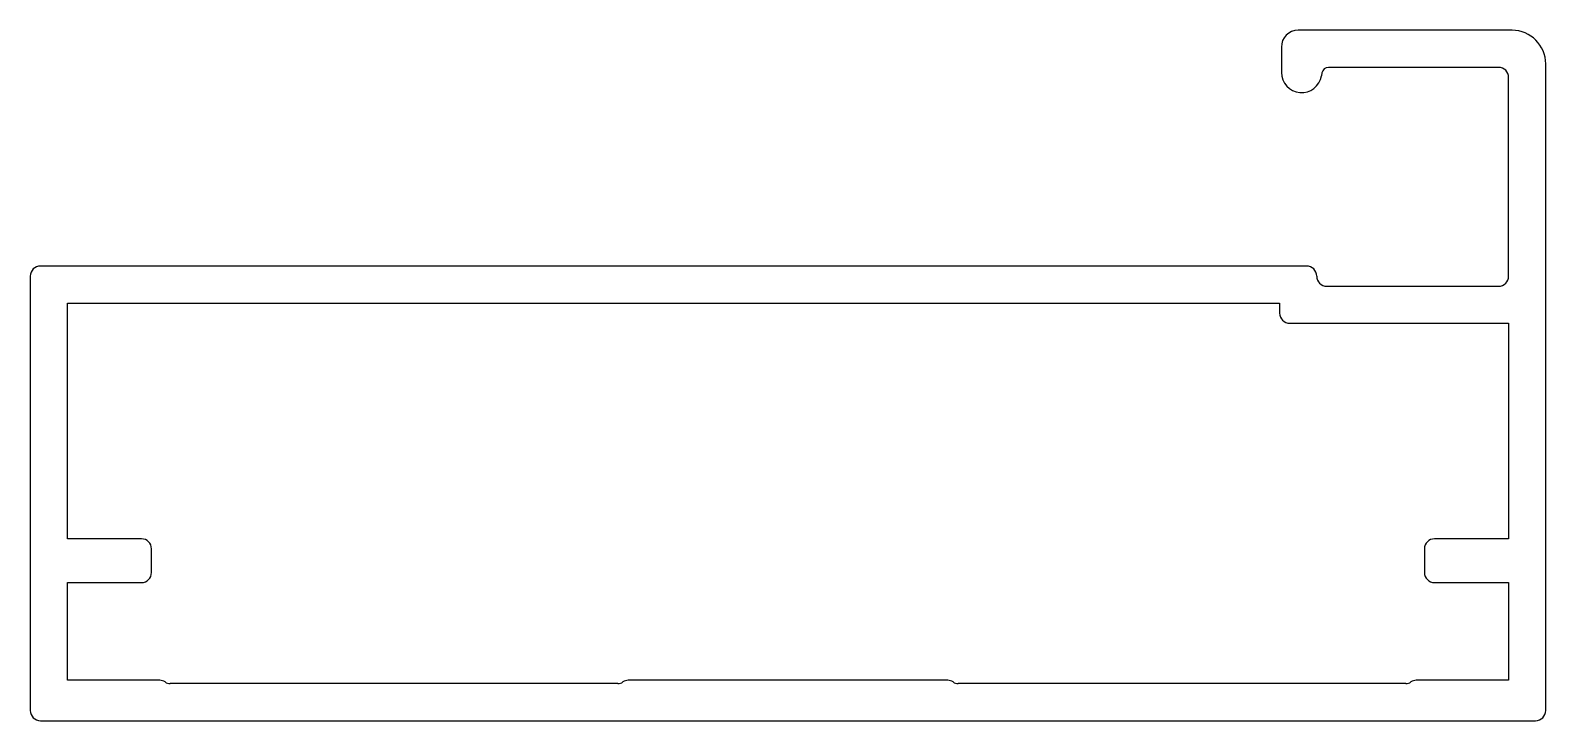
# Model space of a CAD drawing. Extents: x 471.2 to 516.2, y 692.7 to 713.2.
import ezdxf

# ---------------------------------------------------------------- set-up
doc = ezdxf.new("R2010")
doc.units = 0
doc.layers.get('0').update_dxf_attribs({"linetype": 'CONTINUOUS'})

msp = doc.modelspace()

# ---------------------------------------------------------------- linework, layer by layer
for p, q in [((515.203, 713.235), (508.853, 713.235)), ((508.353, 712.735), (508.353, 711.985)), ((509.559, 711.968), (509.545, 711.885)), ((514.803, 712.135), (509.756, 712.135)), ((516.203, 693.035), (516.203, 712.235)), ((515.103, 705.935), (515.103, 711.835)), ((509.103, 706.235), (471.503, 706.235)), ((471.203, 705.935), (471.203, 693.035)), ((509.703, 705.635), (514.803, 705.635)), ((472.303, 705.134), (508.303, 705.134)), ((472.303, 698.135), (472.303, 705.134)), ((508.303, 705.134), (508.303, 704.835)), ((508.603, 704.535), (515.103, 704.535)), ((515.103, 704.535), (515.103, 698.135)), ((474.503, 698.135), (472.303, 698.135)), ((515.103, 698.135), (512.903, 698.135)), ((474.803, 697.135), (474.803, 697.835)), ((512.603, 697.835), (512.603, 697.135)), ((472.303, 693.935), (472.303, 696.835)), ((472.303, 696.835), (474.503, 696.835)), ((512.903, 696.835), (515.103, 696.835)), ((515.103, 696.835), (515.103, 693.935)), ((475.053, 693.935), (472.303, 693.935)), ((498.453, 693.935), (488.953, 693.935)), ((515.103, 693.935), (512.353, 693.935)), ((488.653, 693.835), (475.353, 693.835)), ((512.053, 693.835), (498.753, 693.835)), ((471.503, 692.735), (515.903, 692.735))]:
    msp.add_line(p, q)
for centre, radius, start, end in [((508.853, 712.735), 0.5, 90, 180), ((515.203, 712.235), 1, 0, 90), ((508.953, 711.985), 0.6, 180, 350.4059), ((509.756, 711.935), 0.2, 90, 170.4059), ((514.803, 711.835), 0.3, 0, 90), ((471.503, 705.935), 0.3, 90, 180), ((509.103, 705.935), 0.3, 0, 90), ((509.703, 705.935), 0.3, 180, 270), ((514.803, 705.935), 0.3, 270, 0), ((508.603, 704.835), 0.3, 180, 270), ((474.503, 697.835), 0.3, 0, 90), ((512.903, 697.835), 0.3, 90, 180), ((474.503, 697.135), 0.3, 270, 0), ((512.903, 697.135), 0.3, 180, 270), ((475.053, 693.685), 0.25, 53.1301, 90), ((488.953, 693.685), 0.25, 90, 126.8699), ((498.453, 693.685), 0.25, 53.1301, 90), ((512.353, 693.685), 0.25, 90, 126.8699), ((475.353, 694.085), 0.25, 233.1301, 270), ((488.653, 694.085), 0.25, 270, 306.8699), ((498.753, 694.085), 0.25, 233.1301, 270), ((512.053, 694.085), 0.25, 270, 306.8699), ((471.503, 693.035), 0.3, 180, 270), ((515.903, 693.035), 0.3, 270, 0)]:
    msp.add_arc(centre, radius, start, end)

doc.saveas('drawing.dxf')
